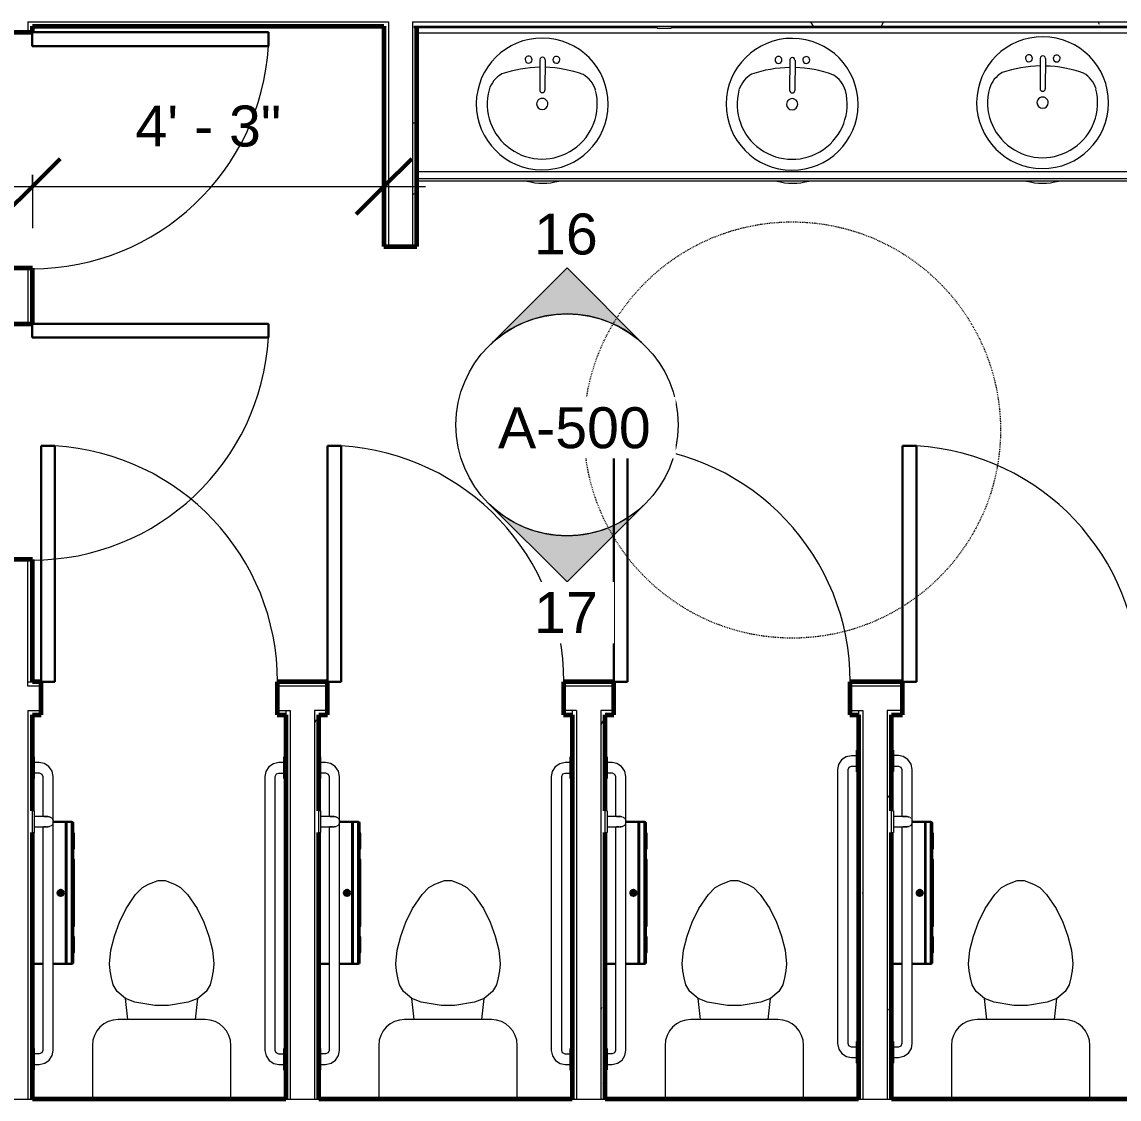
# Model space of a CAD drawing. Header units: inches. Extents: x 30 to 2293, y -1876 to -115.
# Drawn here: x 830.1 to 988.2, y -504.2 to -349 of the extents above; entities that cross this region are included whole.
import ezdxf

# ---------------------------------------------------------------- set-up
doc = ezdxf.new("R2010")
doc.units = ezdxf.units.IN
doc.header["$MEASUREMENT"] = 0
doc.linetypes.add('Dash', pattern=[0.25, 0.125, -0.125])
for name, color, linetype, lineweight in [('A-ANNO-DIMS', 211, 'Continuous', 9), ('A-ANNO-DIMS-64', 211, 'Continuous', 9), ('A-DETL-HDLN', 90, 'Dash', 9), ('A-DETL-THIN', 151, 'Continuous', 9), ('A-DOOR', 31, 'Continuous', 18), ('A-WALL', 113, 'Continuous', 18), ('A-WALL-PATT', 111, 'Continuous', 60), ('G-ANNO-SYMB', 111, 'Continuous', 9), ('I-WALL', 2, 'Continuous', 18), ('P-SANR-FIXT', 6, 'Continuous', 9), ('Q-CASE', 31, 'Continuous', 9), ('Q-SPCQ', 91, 'Continuous', 9)]:
    doc.layers.add(name, color=color, linetype=linetype, lineweight=lineweight)
doc.styles.add('Arial', font='arial.ttf', dxfattribs={"height": 5.901198})
doc.dimstyles.new('Linear_-_3_32__Arial_3', dxfattribs={"dimscale": 12, "dimtxt": 6, "dimasz": 0.666667, "dimexe": 0.5, "dimexo": 0.333333, "dimgap": 0.333333, "dimtad": 1, "dimdec": 0, "dimzin": 1, "dimdsep": 46, "dimlunit": 4, "dimtxsty": 'Arial', "dimblk1": 'OBLIQUE', "dimblk2": 'OBLIQUE', "dimsah": 1, "dimcen": 0.09, "dimdle": 0.5, "dimazin": 0, "dimtfac": 1, "dimtdec": 4, "dimtix": 1, "dimtmove": 0, "dimatfit": 3, "dimfxl": 1, "dimtvp": 1, "dimfrac": 2, "dimtolj": 1, "dimtzin": 0, "dimarcsym": 2})
pattern_1 = [(0, (0, 0), (20.48, 5.12), [0.845, -14.515, 0.845, -14.515, -81.92]), (0, (0, 0), (20.48, 5.12), [-30.72, 0.845, -29.875, 0.845, -14.515, -35.84]), (0, (0, 0), (20.48, 5.12), [-76.8, 0.845, -9.395, 0.845, -24.755]), (120, (7.68, 2.56), (-14.67405, 15.1762), [0.845, -14.515, 0.845, -14.515, -81.92]), (120, (7.68, 2.56), (-14.67405, 15.1762), [-30.72, 0.845, -29.875, 0.845, -14.515, -35.84]), (120, (7.68, 2.56), (-14.67405, 15.1762), [-76.8, 0.845, -9.395, 0.845, -24.755]), (240, (10.24, 12.8), (-5.80595, -20.2962), [0.845, -14.515, 0.845, -14.515, -81.92]), (240, (10.24, 12.8), (-5.80595, -20.2962), [-30.72, 0.845, -29.875, 0.845, -14.515, -35.84]), (240, (10.24, 12.8), (-5.80595, -20.2962), [-76.8, 0.845, -9.395, 0.845, -24.755])]

# ---------------------------------------------------------------- blocks, each defined once
blk = doc.blocks.new('Single-Flush - 34_ x 80_-711713-Floor Plan - Office Annex')
at = {"layer": 'A-DOOR', "lineweight": 30}
for p, q in [((15, -2.37), (15, -36.38)), ((17, -2.37), (15, -2.37)), ((17, -2.37), (17, -36.38)), ((17, -36.38), (15, -36.38))]:
    blk.add_line(p, q, dxfattribs=at)
at = {"layer": 'A-DOOR', "lineweight": 9}
blk.add_arc((17, -2.37), 34.07, 180, 266.6343, dxfattribs=at)
blk = doc.blocks.new('Sink Vanity-Round - 19_ x 19_-598557-Floor Plan - Office Annex')
at = {"layer": 'P-SANR-FIXT'}
for p, q in [((3.43, -9.73), (3.43, -5.36)), ((4.18, -9.73), (4.18, -5.36))]:
    blk.add_line(p, q, dxfattribs=at)
for centre, radius, start, end in [((3.81, -3.35), 9.5, 90, 270), ((3.81, -3.35), 9.5, 270, 90), ((3.81, -3.35), 7.93, 345.3071, 194.6929), ((3.81, -3.35), 0.812, 0, 180), ((3.81, -3.35), 0.812, 180, 0), ((0.05, -4.11), 4.12, 197.8096, 239.2073), ((3.81, -5.36), 0.375, 0, 180), ((7.56, -4.11), 4.12, 300.7927, 342.1904), ((3.81, 9.17), 17.81, 250.7914, 268.7933), ((3.81, 9.17), 17.81, 271.2067, 289.2086), ((1.81, -9.73), 0.5, 0, 180), ((5.81, -9.73), 0.5, 0, 180), ((1.81, -9.73), 0.5, 180, 0), ((3.81, -9.73), 0.375, 180, 0), ((5.81, -9.73), 0.5, 180, 0)]:
    blk.add_arc(centre, radius, start, end, dxfattribs=at)
blk = doc.blocks.new('Toilet-Domestic-3D - Toilet-Domestic-3D-V12-Floor Plan - Office Annex')
at = {"layer": 'P-SANR-FIXT'}
for p, q in [((-2.74, 11), (-1.87, 11.5)), ((-1.87, 11.5), (-0.5, 12)), ((-0.5, 12), (0.5, 12)), ((0.5, 12), (1.87, 11.5)), ((1.87, 11.5), (2.74, 11)), ((-5.13, 8), (-3.74, 10)), ((-3.74, 10), (-2.74, 11)), ((2.74, 11), (3.74, 10)), ((3.74, 10), (5.13, 8)), ((-6.06, 6), (-5.13, 8)), ((5.13, 8), (6.06, 6)), ((-6.79, 4), (-6.06, 6)), ((6.06, 6), (6.79, 4)), ((-7.33, 1.99), (-6.79, 4)), ((6.79, 4), (7.33, 1.99)), ((-7.5, 0), (-7.33, 1.99)), ((7.33, 1.99), (7.5, 0)), ((-7.41, -1), (-7.5, 0)), ((-7.24, -2), (-7.41, -1)), ((7.41, -1), (7.24, -2)), ((7.5, 0), (7.41, -1)), ((-6.97, -3), (-7.24, -2)), ((-6.4, -4), (-6.97, -3)), ((6.97, -3), (6.4, -4)), ((7.24, -2), (6.97, -3)), ((-5.21, -5), (-6.4, -4)), ((6.4, -4), (5.21, -5)), ((-3.84, -5.5), (-5.21, -5)), ((-4.86, -8.02), (-5.21, -5)), ((-1, -6), (-3.84, -5.5)), ((1, -6), (-1, -6)), ((3.84, -5.5), (1, -6)), ((5.21, -5), (3.84, -5.5)), ((4.86, -8.02), (5.21, -5)), ((6.25, -8.02), (-6.25, -8.02)), ((-9.98, -11.75), (-9.98, -19.48)), ((9.98, -19.48), (9.98, -11.75))]:
    blk.add_line(p, q, dxfattribs=at)
for centre, start, end in [((-6.25, -11.75), 90, 180), ((6.25, -11.75), 0, 90)]:
    blk.add_arc(centre, 3.73, start, end, dxfattribs=at)
blk = doc.blocks.new('817_Grab_Bars - 8170-001420-V17-Floor Plan - Office Annex')
at = {"layer": 'Q-SPCQ'}
for p, q in [((831.89, -454.9), (831.61, -454.9)), ((831.89, -454.9), (831.89, -456.46)), ((832.61, -455.71), (831.89, -455.71)), ((831.89, -456.46), (831.89, -458.02)), ((831.61, -458.02), (831.89, -458.02)), ((831.89, -457.21), (832.61, -457.21)), ((833.11, -457.71), (833.11, -463.49)), ((834.61, -497.21), (834.61, -457.71)), ((833.11, -464.98), (833.11, -497.21)), ((831.89, -496.9), (831.61, -496.9)), ((831.89, -496.9), (831.89, -498.46)), ((832.61, -497.71), (831.89, -497.71)), ((831.89, -498.46), (831.89, -500.02)), ((831.89, -499.21), (832.61, -499.21)), ((831.61, -500.02), (831.89, -500.02))]:
    blk.add_line(p, q, dxfattribs=at)
at = {"layer": 'Q-SPCQ', "flags": 128}
for points in [[(834.61, -457.71), (834.45, -456.93), (833.99, -456.27), (833.32, -455.84), (832.61, -455.71)], [(832.61, -457.21), (832.97, -457.36), (833.11, -457.71)], [(832.61, -499.21), (833.39, -499.05), (834.05, -498.59), (834.48, -497.92), (834.61, -497.21)], [(833.11, -497.21), (832.96, -497.57), (832.61, -497.71)]]:
    blk.add_lwpolyline(points, dxfattribs=at)
blk = doc.blocks.new('817_Grab_Bars - 8170-001420-V13-Floor Plan - Office Annex')
at = {"layer": 'Q-SPCQ'}
for p, q in [((812.98, -501.21), (773.48, -501.21)), ((770.67, -503.93), (770.67, -504.21)), ((770.67, -503.93), (772.23, -503.93)), ((771.48, -503.21), (771.48, -503.93)), ((772.23, -503.93), (773.8, -503.93)), ((772.98, -503.93), (772.98, -503.21)), ((773.48, -502.71), (812.98, -502.71)), ((773.8, -504.21), (773.8, -503.93)), ((812.67, -503.93), (812.67, -504.21)), ((812.67, -503.93), (814.23, -503.93)), ((813.48, -503.21), (813.48, -503.93)), ((814.23, -503.93), (815.8, -503.93)), ((814.98, -503.93), (814.98, -503.21)), ((815.8, -504.21), (815.8, -503.93))]:
    blk.add_line(p, q, dxfattribs=at)
at = {"layer": 'Q-SPCQ', "flags": 128}
for points in [[(773.48, -501.21), (772.7, -501.37), (772.04, -501.83), (771.61, -502.51), (771.48, -503.21)], [(814.98, -503.21), (814.82, -502.43), (814.37, -501.77), (813.69, -501.34), (812.98, -501.21)], [(772.98, -503.21), (773.14, -502.85), (773.48, -502.71)], [(812.98, -502.71), (813.35, -502.86), (813.48, -503.21)]]:
    blk.add_lwpolyline(points, dxfattribs=at)
blk = doc.blocks.new('817_Grab_Bars - 8170-001420-654244-Floor Plan - Office Annex')
at = {"layer": 'Q-SPCQ'}
for p, q in [((765.64, -454.9), (765.36, -454.9)), ((765.64, -454.9), (765.64, -456.46)), ((766.36, -455.71), (765.64, -455.71)), ((765.64, -456.46), (765.64, -458.02)), ((765.36, -458.02), (765.64, -458.02)), ((765.64, -457.21), (766.36, -457.21)), ((766.86, -457.71), (766.86, -463.49)), ((768.36, -497.21), (768.36, -457.71)), ((766.86, -464.98), (766.86, -497.21)), ((765.64, -496.9), (765.36, -496.9)), ((765.64, -496.9), (765.64, -498.46)), ((766.36, -497.71), (765.64, -497.71)), ((765.64, -498.46), (765.64, -500.02)), ((765.64, -499.21), (766.36, -499.21)), ((765.36, -500.02), (765.64, -500.02))]:
    blk.add_line(p, q, dxfattribs=at)
at = {"layer": 'Q-SPCQ', "flags": 128}
for points in [[(768.36, -457.71), (768.2, -456.93), (767.74, -456.27), (767.07, -455.84), (766.36, -455.71)], [(766.36, -457.21), (766.72, -457.36), (766.86, -457.71)], [(766.36, -499.21), (767.14, -499.05), (767.8, -498.59), (768.23, -497.92), (768.36, -497.21)], [(766.86, -497.21), (766.71, -497.57), (766.36, -497.71)]]:
    blk.add_lwpolyline(points, dxfattribs=at)
blk = doc.blocks.new('817_Grab_Bars - 8170-001420-V9-Floor Plan - Office Annex')
at = {"layer": 'Q-SPCQ'}
for p, q in [((1749.94, -707.7), (1749.66, -707.7)), ((1749.66, -709.27), (1749.66, -707.7)), ((1749.66, -708.52), (1748.94, -708.52)), ((1749.66, -710.83), (1749.66, -709.27)), ((1746.94, -710.52), (1746.94, -750.02)), ((1748.44, -750.02), (1748.44, -710.52)), ((1748.94, -710.02), (1749.66, -710.02)), ((1749.66, -710.83), (1749.94, -710.83)), ((1749.66, -750.52), (1748.94, -750.52)), ((1749.94, -749.7), (1749.66, -749.7)), ((1749.66, -751.27), (1749.66, -749.7)), ((1748.94, -752.02), (1749.66, -752.02)), ((1749.66, -752.83), (1749.66, -751.27)), ((1749.66, -752.83), (1749.94, -752.83))]:
    blk.add_line(p, q, dxfattribs=at)
at = {"layer": 'Q-SPCQ', "flags": 128}
for points in [[(1748.94, -708.52), (1748.15, -708.68), (1747.49, -709.13), (1747.07, -709.81), (1746.94, -710.52)], [(1748.44, -710.52), (1748.59, -710.15), (1748.94, -710.02)], [(1746.94, -750.02), (1747.1, -750.8), (1747.55, -751.46), (1748.23, -751.89), (1748.94, -752.02)], [(1748.94, -750.52), (1748.58, -750.36), (1748.44, -750.02)]]:
    blk.add_lwpolyline(points, dxfattribs=at)
blk = doc.blocks.new('817_Grab_Bars - 8170-001420-V18-Floor Plan - Office Annex')
at = {"layer": 'Q-SPCQ'}
for p, q in [((997.64, -453.9), (997.36, -453.9)), ((997.64, -453.9), (997.64, -455.46)), ((998.36, -454.71), (997.64, -454.71)), ((997.64, -455.46), (997.64, -457.02)), ((997.64, -456.21), (998.36, -456.21)), ((998.86, -456.71), (998.86, -463.49)), ((1000.36, -496.21), (1000.36, -456.71)), ((997.36, -457.02), (997.64, -457.02)), ((998.86, -464.98), (998.86, -496.21)), ((997.64, -495.9), (997.36, -495.9)), ((997.64, -495.9), (997.64, -497.46)), ((998.36, -496.71), (997.64, -496.71)), ((997.64, -497.46), (997.64, -499.02)), ((997.36, -499.02), (997.64, -499.02)), ((997.64, -498.21), (998.36, -498.21))]:
    blk.add_line(p, q, dxfattribs=at)
at = {"layer": 'Q-SPCQ', "flags": 128}
for points in [[(1000.36, -456.71), (1000.2, -455.93), (999.74, -455.27), (999.07, -454.84), (998.36, -454.71)], [(998.36, -456.21), (998.72, -456.36), (998.86, -456.71)], [(998.36, -498.21), (999.14, -498.05), (999.8, -497.59), (1000.23, -496.92), (1000.36, -496.21)], [(998.86, -496.21), (998.71, -496.57), (998.36, -496.71)]]:
    blk.add_lwpolyline(points, dxfattribs=at)
blk = doc.blocks.new('Dispenser-Toilet_Tissue-Frost_Products_LTD_-Jumbo-169 - Steel-Brushed-Stainless_Steel-V21-Floor Plan - Office Annex')
at = {"layer": 'Q-SPCQ', "lineweight": 30}
for p, q in [((836.45, -464.24), (834.61, -464.24)), ((836.45, -464.24), (836.45, -484.73)), ((836.51, -484.68), (836.51, -464.3)), ((836.54, -464.3), (836.51, -464.3)), ((837.31, -464.24), (836.54, -464.24)), ((836.54, -464.24), (836.54, -464.3)), ((836.54, -464.3), (836.54, -484.68)), ((837.31, -484.73), (837.31, -464.24)), ((837.47, -465.75), (837.47, -464.4)), ((837.47, -483.22), (837.47, -465.75)), ((837.57, -468.08), (837.57, -465.91)), ((837.47, -469.55), (837.47, -468.24)), ((837.57, -479.24), (837.57, -469.73)), ((835.51, -474.44), (835.51, -474.53)), ((835.85, -474.44), (835.51, -474.44)), ((835.51, -474.53), (835.85, -474.53)), ((835.85, -474.53), (835.85, -474.44)), ((837.47, -480.73), (837.47, -479.42)), ((837.57, -483.06), (837.57, -480.89)), ((837.47, -484.58), (837.47, -483.22)), ((831.61, -484.73), (833.11, -484.73)), ((834.61, -484.73), (836.45, -484.73)), ((836.51, -484.68), (836.54, -484.68)), ((836.54, -484.68), (836.54, -484.73)), ((836.54, -484.73), (837.31, -484.73))]:
    blk.add_line(p, q, dxfattribs=at)
for radius in [0.437, 0.357]:
    blk.add_circle((835.69, -474.49), radius, dxfattribs=at)
for centre, radius, start, end in [((836.45, -464.3), 0.06, 0, 90), ((837.31, -464.4), 0.16, 0, 90), ((837.39, -465.91), 0.18, 0, 63.6122), ((837.45, -467.46), 0.118, 10.8116, 82.3569), ((837.42, -467.46), 0.151, 289.6341, 357.321), ((837.42, -467.48), 0.151, 289.6341, 356.8331), ((837.39, -467.49), 0.18, 296.3878, 0), ((837.45, -468.06), 0.119, 10.0401, 81.5195), ((837.42, -468.06), 0.151, 289.6341, 357.321), ((837.42, -468.07), 0.151, 289.6341, 357.321), ((837.39, -468.08), 0.18, 296.3878, 0), ((837.35, -469.73), 0.22, 0, 56.9443), ((837.35, -479.24), 0.22, 303.0557, 0), ((837.39, -480.89), 0.18, 0, 63.6122), ((837.42, -480.9), 0.151, 2.679, 70.3659), ((837.42, -480.91), 0.151, 2.679, 70.3659), ((837.45, -480.91), 0.119, 278.4805, 349.9599), ((837.39, -481.48), 0.18, 0, 63.6084), ((837.42, -481.49), 0.151, 3.1667, 70.3726), ((837.42, -481.51), 0.151, 2.679, 70.3653), ((837.45, -481.51), 0.118, 277.6431, 349.1884), ((837.39, -483.06), 0.18, 296.3878, 0), ((836.45, -484.67), 0.0601, 270, 357.3185), ((837.31, -484.57), 0.16, 270, 359.0019)]:
    blk.add_arc(centre, radius, start, end, dxfattribs=at)
blk = doc.blocks.new('Dispenser-Toilet_Tissue-Frost_Products_LTD_-Jumbo-169 - Steel-Brushed-Stainless_Steel-V14-Floor Plan - Office Annex')
at = {"layer": 'Q-SPCQ', "lineweight": 30}
for p, q in [((770.2, -464.24), (768.36, -464.24)), ((770.2, -464.24), (770.2, -484.73)), ((770.26, -484.68), (770.26, -464.3)), ((770.29, -464.3), (770.26, -464.3)), ((771.06, -464.24), (770.29, -464.24)), ((770.29, -464.24), (770.29, -464.3)), ((770.29, -464.3), (770.29, -484.68)), ((771.06, -484.73), (771.06, -464.24)), ((771.22, -465.75), (771.22, -464.4)), ((771.22, -483.22), (771.22, -465.75)), ((771.32, -468.08), (771.32, -465.91)), ((771.22, -469.55), (771.22, -468.24)), ((771.32, -479.24), (771.32, -469.73)), ((769.26, -474.44), (769.26, -474.53)), ((769.6, -474.44), (769.26, -474.44)), ((769.26, -474.53), (769.6, -474.53)), ((769.6, -474.53), (769.6, -474.44)), ((771.22, -480.73), (771.22, -479.42)), ((771.32, -483.06), (771.32, -480.89)), ((771.22, -484.58), (771.22, -483.22)), ((765.36, -484.73), (766.86, -484.73)), ((768.36, -484.73), (770.2, -484.73)), ((770.26, -484.68), (770.29, -484.68)), ((770.29, -484.68), (770.29, -484.73)), ((770.29, -484.73), (771.06, -484.73))]:
    blk.add_line(p, q, dxfattribs=at)
for radius in [0.437, 0.357]:
    blk.add_circle((769.44, -474.49), radius, dxfattribs=at)
for centre, radius, start, end in [((770.2, -464.3), 0.06, 0, 90), ((771.06, -464.4), 0.16, 0, 90), ((771.14, -465.91), 0.18, 0, 63.6122), ((771.2, -467.46), 0.118, 10.8116, 82.3569), ((771.17, -467.46), 0.151, 289.6341, 357.321), ((771.17, -467.48), 0.151, 289.6341, 356.8331), ((771.14, -467.49), 0.18, 296.3878, 0), ((771.2, -468.06), 0.119, 10.0401, 81.5195), ((771.17, -468.06), 0.151, 289.6341, 357.321), ((771.17, -468.07), 0.151, 289.6341, 357.321), ((771.14, -468.08), 0.18, 296.3878, 0), ((771.1, -469.73), 0.22, 0, 56.9443), ((771.1, -479.24), 0.22, 303.0557, 0), ((771.14, -480.89), 0.18, 0, 63.6122), ((771.17, -480.9), 0.151, 2.679, 70.3659), ((771.17, -480.91), 0.151, 2.679, 70.3659), ((771.2, -480.91), 0.119, 278.4805, 349.9599), ((771.14, -481.48), 0.18, 0, 63.6084), ((771.17, -481.49), 0.151, 3.1667, 70.3726), ((771.17, -481.51), 0.151, 2.679, 70.3653), ((771.2, -481.51), 0.118, 277.6431, 349.1884), ((771.14, -483.06), 0.18, 296.3878, 0), ((770.2, -484.67), 0.0601, 270, 357.3185), ((771.06, -484.57), 0.16, 270, 359.0019)]:
    blk.add_arc(centre, radius, start, end, dxfattribs=at)
blk = doc.blocks.new('817_Grab_Bars - 8170-001180-V24-Floor Plan - Office Annex')
at = {"layer": 'Q-SPCQ'}
for p, q in [((831.89, -462.67), (831.61, -462.67)), ((831.61, -465.8), (831.61, -462.67)), ((831.89, -462.67), (831.89, -465.8)), ((832.61, -463.48), (831.89, -463.48)), ((831.61, -465.8), (831.89, -465.8)), ((831.89, -464.98), (832.61, -464.98))]:
    blk.add_line(p, q, dxfattribs=at)
at = {"layer": 'Q-SPCQ', "flags": 128}
for points in [[(833.86, -463.48), (833.86, -463.48), (833.86, -463.48), (833.85, -463.48), (833.84, -463.48), (833.83, -463.48), (833.82, -463.48), (833.81, -463.48), (833.8, -463.48), (833.78, -463.48), (833.76, -463.48), (833.74, -463.48), (833.72, -463.48), (833.69, -463.48), (833.67, -463.48), (833.64, -463.48), (833.61, -463.48), (833.58, -463.48), (833.55, -463.48), (833.52, -463.48), (833.48, -463.48), (833.44, -463.48), (833.41, -463.48), (833.37, -463.48), (833.33, -463.48), (833.28, -463.48), (833.24, -463.48), (833.2, -463.48), (833.15, -463.48), (833.11, -463.48), (833.06, -463.48), (833.02, -463.48), (832.97, -463.48), (832.92, -463.48), (832.87, -463.48), (832.82, -463.48), (832.77, -463.48), (832.72, -463.48), (832.67, -463.48), (832.62, -463.48), (832.61, -463.48)], [(833.24, -463.48), (833.27, -463.48), (833.32, -463.48), (833.36, -463.48), (833.4, -463.48), (833.43, -463.48), (833.47, -463.48), (833.51, -463.48), (833.54, -463.48), (833.57, -463.48), (833.6, -463.48), (833.63, -463.48), (833.66, -463.48), (833.69, -463.48), (833.71, -463.48), (833.73, -463.48), (833.76, -463.48), (833.77, -463.48)], [(833.82, -463.48), (833.83, -463.48), (833.84, -463.48), (833.85, -463.48), (833.85, -463.48), (833.86, -463.48), (833.86, -463.48), (833.86, -463.48)], [(833.86, -463.48), (833.89, -463.49), (833.92, -463.49), (833.95, -463.49), (833.98, -463.49), (834.01, -463.5)], [(834.1, -463.52), (834.12, -463.53), (834.15, -463.54), (834.18, -463.56), (834.21, -463.57)], [(834.26, -463.6), (834.28, -463.62), (834.31, -463.63), (834.33, -463.65), (834.35, -463.67)], [(834.42, -463.73), (834.44, -463.76), (834.46, -463.78), (834.47, -463.8), (834.49, -463.83)], [(834.52, -463.88), (834.53, -463.91), (834.55, -463.94), (834.56, -463.96), (834.57, -463.99), (834.58, -464.02)], [(834.57, -464.47), (834.56, -464.5), (834.55, -464.53), (834.54, -464.55), (834.52, -464.58)], [(834.59, -464.08), (834.6, -464.11), (834.6, -464.14), (834.61, -464.17), (834.61, -464.2), (834.61, -464.23)], [(834.61, -464.23), (834.61, -464.26), (834.61, -464.29), (834.6, -464.32), (834.6, -464.35), (834.59, -464.38)], [(832.61, -464.98), (832.66, -464.98), (832.71, -464.98), (832.76, -464.98), (832.81, -464.98), (832.86, -464.98), (832.91, -464.98), (832.95, -464.98), (833, -464.98), (833.05, -464.98), (833.1, -464.98), (833.14, -464.98), (833.19, -464.98), (833.23, -464.98), (833.27, -464.98), (833.32, -464.98), (833.36, -464.98), (833.4, -464.98), (833.43, -464.98), (833.47, -464.98), (833.51, -464.98), (833.54, -464.98), (833.57, -464.98), (833.6, -464.98), (833.63, -464.98), (833.66, -464.98), (833.69, -464.98), (833.71, -464.98), (833.73, -464.98), (833.76, -464.98), (833.77, -464.98), (833.79, -464.98), (833.81, -464.98), (833.82, -464.98), (833.83, -464.98), (833.84, -464.98), (833.85, -464.98), (833.85, -464.98), (833.86, -464.98), (833.86, -464.98), (833.86, -464.98)], [(833.59, -464.98), (833.58, -464.98), (833.55, -464.98), (833.52, -464.98), (833.48, -464.98), (833.44, -464.98), (833.41, -464.98), (833.37, -464.98), (833.33, -464.98), (833.28, -464.98), (833.24, -464.98), (833.2, -464.98)], [(833.86, -464.98), (833.86, -464.98), (833.86, -464.98), (833.85, -464.98), (833.84, -464.98), (833.83, -464.98), (833.82, -464.98), (833.81, -464.98), (833.8, -464.98), (833.78, -464.98)], [(834.16, -464.92), (834.13, -464.93), (834.1, -464.94), (834.07, -464.95), (834.05, -464.96), (834.02, -464.97), (833.99, -464.97), (833.96, -464.98), (833.93, -464.98), (833.9, -464.98), (833.87, -464.98), (833.86, -464.98)], [(834.36, -464.79), (834.34, -464.81), (834.31, -464.83), (834.29, -464.85), (834.26, -464.87)], [(834.48, -464.66), (834.46, -464.68), (834.44, -464.71), (834.42, -464.73)]]:
    blk.add_lwpolyline(points, dxfattribs=at)
blk = doc.blocks.new('817_Grab_Bars - 8170-001180-V23-Floor Plan - Office Annex')
at = {"layer": 'Q-SPCQ'}
for p, q in [((873.14, -554.62), (872.86, -554.62)), ((872.86, -557.75), (872.86, -554.62)), ((873.14, -554.62), (873.14, -557.75)), ((873.86, -555.44), (873.14, -555.44)), ((872.86, -557.75), (873.14, -557.75)), ((873.14, -556.94), (873.86, -556.94))]:
    blk.add_line(p, q, dxfattribs=at)
at = {"layer": 'Q-SPCQ', "flags": 128}
for points in [[(875.11, -555.44), (875.11, -555.44), (875.11, -555.44), (875.1, -555.44), (875.09, -555.44), (875.08, -555.44), (875.07, -555.44), (875.06, -555.44), (875.05, -555.44), (875.03, -555.44), (875.01, -555.44), (874.99, -555.44), (874.97, -555.44), (874.94, -555.44), (874.92, -555.44), (874.89, -555.44), (874.86, -555.44), (874.83, -555.44), (874.8, -555.44), (874.77, -555.44), (874.73, -555.44), (874.69, -555.44), (874.66, -555.44), (874.62, -555.44), (874.58, -555.44), (874.53, -555.44), (874.49, -555.44), (874.45, -555.44), (874.4, -555.44), (874.36, -555.44), (874.31, -555.44), (874.27, -555.44), (874.22, -555.44), (874.17, -555.44), (874.12, -555.44), (874.07, -555.44), (874.02, -555.44), (873.97, -555.44), (873.92, -555.44), (873.87, -555.44), (873.86, -555.44)], [(874.49, -555.44), (874.52, -555.44), (874.57, -555.44), (874.61, -555.44), (874.65, -555.44), (874.68, -555.44), (874.72, -555.44), (874.76, -555.44), (874.79, -555.44), (874.82, -555.44), (874.85, -555.44), (874.88, -555.44), (874.91, -555.44), (874.94, -555.44), (874.96, -555.44), (874.98, -555.44), (875.01, -555.44), (875.02, -555.44)], [(875.07, -555.44), (875.08, -555.44), (875.09, -555.44), (875.1, -555.44), (875.1, -555.44), (875.11, -555.44), (875.11, -555.44), (875.11, -555.44)], [(875.11, -555.44), (875.14, -555.44), (875.17, -555.44), (875.2, -555.44), (875.23, -555.45), (875.26, -555.45)], [(875.35, -555.48), (875.37, -555.49), (875.4, -555.5), (875.43, -555.51), (875.46, -555.52)], [(875.51, -555.55), (875.53, -555.57), (875.56, -555.59), (875.58, -555.6), (875.6, -555.62)], [(875.67, -555.69), (875.69, -555.71), (875.71, -555.73), (875.72, -555.76), (875.74, -555.78)], [(875.77, -555.83), (875.78, -555.86), (875.8, -555.89), (875.81, -555.92), (875.82, -555.94), (875.83, -555.97)], [(875.84, -556.03), (875.85, -556.06), (875.85, -556.09), (875.86, -556.12), (875.86, -556.15), (875.86, -556.18)], [(875.86, -556.19), (875.86, -556.22), (875.86, -556.25), (875.85, -556.28), (875.85, -556.31), (875.84, -556.34)], [(873.86, -556.94), (873.91, -556.94), (873.96, -556.94), (874.01, -556.94), (874.06, -556.94), (874.11, -556.94), (874.16, -556.94), (874.2, -556.94), (874.25, -556.94), (874.3, -556.94), (874.35, -556.94), (874.39, -556.94), (874.44, -556.94), (874.48, -556.94), (874.52, -556.94), (874.57, -556.94), (874.61, -556.94), (874.65, -556.94), (874.68, -556.94), (874.72, -556.94), (874.76, -556.94), (874.79, -556.94), (874.82, -556.94), (874.85, -556.94), (874.88, -556.94), (874.91, -556.94), (874.94, -556.94), (874.96, -556.94), (874.98, -556.94), (875.01, -556.94), (875.02, -556.94), (875.04, -556.94), (875.06, -556.94), (875.07, -556.94), (875.08, -556.94), (875.09, -556.94), (875.1, -556.94), (875.1, -556.94), (875.11, -556.94), (875.11, -556.94), (875.11, -556.94)], [(874.86, -556.94), (874.83, -556.94), (874.8, -556.94), (874.77, -556.94), (874.73, -556.94), (874.69, -556.94), (874.66, -556.94), (874.62, -556.94), (874.58, -556.94), (874.53, -556.94), (874.49, -556.94), (874.45, -556.94)], [(875.11, -556.94), (875.11, -556.94), (875.11, -556.94), (875.1, -556.94), (875.09, -556.94), (875.08, -556.94), (875.07, -556.94), (875.06, -556.94), (875.05, -556.94), (875.03, -556.94)], [(875.41, -556.87), (875.38, -556.89), (875.35, -556.9), (875.32, -556.91), (875.3, -556.91), (875.27, -556.92), (875.24, -556.93), (875.21, -556.93), (875.18, -556.93), (875.15, -556.94), (875.12, -556.94), (875.11, -556.94)], [(875.61, -556.75), (875.59, -556.77), (875.56, -556.78), (875.54, -556.8), (875.51, -556.82)], [(875.73, -556.61), (875.71, -556.64), (875.69, -556.66), (875.67, -556.68)], [(875.82, -556.42), (875.81, -556.45), (875.8, -556.48), (875.79, -556.51), (875.77, -556.53)]]:
    blk.add_lwpolyline(points, dxfattribs=at)
blk = doc.blocks.new('817_Grab_Bars - 8170-001180-V22-Floor Plan - Office Annex')
at = {"layer": 'Q-SPCQ'}
for p, q in [((831.89, -554.62), (831.61, -554.62)), ((831.61, -557.75), (831.61, -554.62)), ((831.89, -554.62), (831.89, -557.75)), ((832.61, -555.44), (831.89, -555.44)), ((831.61, -557.75), (831.89, -557.75)), ((831.89, -556.94), (832.61, -556.94))]:
    blk.add_line(p, q, dxfattribs=at)
at = {"layer": 'Q-SPCQ', "flags": 128}
for points in [[(833.86, -555.44), (833.86, -555.44), (833.86, -555.44), (833.85, -555.44), (833.84, -555.44), (833.83, -555.44), (833.82, -555.44), (833.81, -555.44), (833.8, -555.44), (833.78, -555.44), (833.76, -555.44), (833.74, -555.44), (833.72, -555.44), (833.69, -555.44), (833.67, -555.44), (833.64, -555.44), (833.61, -555.44), (833.58, -555.44), (833.55, -555.44), (833.52, -555.44), (833.48, -555.44), (833.44, -555.44), (833.41, -555.44), (833.37, -555.44), (833.33, -555.44), (833.28, -555.44), (833.24, -555.44), (833.2, -555.44), (833.15, -555.44), (833.11, -555.44), (833.06, -555.44), (833.02, -555.44), (832.97, -555.44), (832.92, -555.44), (832.87, -555.44), (832.82, -555.44), (832.77, -555.44), (832.72, -555.44), (832.67, -555.44), (832.62, -555.44), (832.61, -555.44)], [(833.19, -555.44), (833.23, -555.44), (833.27, -555.44), (833.32, -555.44), (833.36, -555.44), (833.4, -555.44), (833.43, -555.44), (833.47, -555.44), (833.51, -555.44), (833.54, -555.44), (833.57, -555.44), (833.6, -555.44), (833.63, -555.44), (833.66, -555.44), (833.69, -555.44), (833.71, -555.44)], [(833.77, -555.44), (833.79, -555.44), (833.81, -555.44), (833.82, -555.44), (833.83, -555.44), (833.84, -555.44), (833.85, -555.44), (833.85, -555.44), (833.86, -555.44), (833.86, -555.44), (833.86, -555.44)], [(833.86, -555.44), (833.89, -555.44), (833.92, -555.44), (833.95, -555.44), (833.98, -555.45), (834.01, -555.45), (834.04, -555.46), (834.07, -555.47), (834.1, -555.48), (834.12, -555.49), (834.15, -555.5), (834.18, -555.51)], [(834.28, -555.57), (834.31, -555.59), (834.33, -555.6), (834.35, -555.62)], [(834.44, -555.71), (834.46, -555.73), (834.47, -555.76)], [(834.53, -555.86), (834.55, -555.89), (834.56, -555.92), (834.57, -555.94)], [(834.59, -556.03), (834.6, -556.06), (834.6, -556.09), (834.61, -556.12), (834.61, -556.15), (834.61, -556.18)], [(834.61, -556.19), (834.61, -556.22), (834.61, -556.25), (834.6, -556.28), (834.6, -556.31), (834.59, -556.34)], [(832.61, -556.94), (832.66, -556.94), (832.71, -556.94), (832.76, -556.94), (832.81, -556.94), (832.86, -556.94), (832.91, -556.94), (832.95, -556.94), (833, -556.94), (833.05, -556.94), (833.1, -556.94), (833.14, -556.94), (833.19, -556.94), (833.23, -556.94), (833.27, -556.94), (833.32, -556.94), (833.36, -556.94), (833.4, -556.94), (833.43, -556.94), (833.47, -556.94), (833.51, -556.94), (833.54, -556.94), (833.57, -556.94), (833.6, -556.94), (833.63, -556.94), (833.66, -556.94), (833.69, -556.94), (833.71, -556.94), (833.73, -556.94), (833.76, -556.94), (833.77, -556.94), (833.79, -556.94), (833.81, -556.94), (833.82, -556.94), (833.83, -556.94), (833.84, -556.94), (833.85, -556.94), (833.85, -556.94), (833.86, -556.94), (833.86, -556.94), (833.86, -556.94)], [(833.86, -556.94), (833.86, -556.94), (833.86, -556.94), (833.85, -556.94), (833.84, -556.94), (833.83, -556.94), (833.82, -556.94), (833.81, -556.94), (833.8, -556.94), (833.78, -556.94), (833.76, -556.94), (833.74, -556.94), (833.72, -556.94), (833.69, -556.94), (833.67, -556.94), (833.64, -556.94), (833.61, -556.94), (833.58, -556.94), (833.55, -556.94), (833.52, -556.94), (833.48, -556.94), (833.44, -556.94), (833.41, -556.94), (833.37, -556.94), (833.33, -556.94), (833.28, -556.94), (833.24, -556.94)], [(834.19, -556.86), (834.16, -556.87), (834.13, -556.89), (834.1, -556.9), (834.07, -556.91), (834.05, -556.91), (834.02, -556.92), (833.99, -556.93), (833.96, -556.93), (833.93, -556.93), (833.9, -556.94), (833.87, -556.94), (833.86, -556.94)], [(834.36, -556.75), (834.34, -556.77), (834.31, -556.78), (834.29, -556.8), (834.26, -556.82)], [(834.48, -556.61), (834.46, -556.64), (834.44, -556.66), (834.42, -556.68)], [(834.57, -556.42), (834.56, -556.45), (834.55, -556.48), (834.54, -556.51), (834.52, -556.53)]]:
    blk.add_lwpolyline(points, dxfattribs=at)
blk = doc.blocks.new('Bradley-Washroom_Accessories-Mirrors-747_Standard - 60_ x 36_ _ BradEX 2-663032-Floor Plan - Office Annex')
at = {"layer": 'Q-SPCQ'}
for p, q in [((887.01, -670.59), (922.01, -670.59)), ((887.01, -670.59), (887.01, -670.84)), ((922.01, -670.84), (887.01, -670.84)), ((922.01, -670.84), (922.01, -670.55)), ((924.01, -670.55), (922.01, -670.55)), ((924.01, -670.84), (922.01, -670.84)), ((924.01, -670.55), (924.01, -670.84)), ((924.01, -670.59), (994.01, -670.59)), ((994.01, -670.84), (924.01, -670.84)), ((994.01, -670.84), (994.01, -670.55)), ((996.01, -670.55), (994.01, -670.55)), ((996.01, -670.84), (994.01, -670.84)), ((996.01, -670.55), (996.01, -670.84)), ((996.01, -670.59), (1031.01, -670.59)), ((1031.01, -670.84), (996.01, -670.84)), ((1031.01, -670.84), (1031.01, -670.59))]:
    blk.add_line(p, q, dxfattribs=at)
blk = doc.blocks.new('Counter Top1 - 24_ Depth-699709-Floor Plan - Office Annex')
at = {"layer": 'Q-CASE'}
for p, q in [((96.33, -0.75), (-47.26, -0.75)), ((-47.26, -22), (96.33, -22))]:
    blk.add_line(p, q, dxfattribs=at)
blk = doc.blocks.new('KNEE PROTECTOR2 - KNEE PROTECTOR-701193-Floor Plan - Office Annex')
at = {"layer": 'Q-CASE'}
for p, q in [((79100.33, 8059.55), (79243.92, 8059.55)), ((79100.33, 8058.55), (79243.92, 8058.55))]:
    blk.add_line(p, q, dxfattribs=at)
blk = doc.blocks.new('Elevation - Filled Arrow-152140-Floor Plan - Office Annex')
at = {"layer": 'G-ANNO-SYMB'}
blk.add_circle((0, 0), 0.25, dxfattribs=at)
blk = doc.blocks.new('Elevation - Filled Arrow-151867-Floor Plan - Office Annex')
at = {"layer": 'G-ANNO-SYMB'}
h = blk.add_hatch(color=256, dxfattribs=at)
edge = h.paths.add_edge_path(flags=0)
edge.add_line((0, 0.3536), (0.1768, 0.1768))
edge.add_arc((0, 0), 0.25, 45, 135)
edge.add_line((-0.1768, 0.1768), (0, 0.3536))
for p, q in [((0, 0.3536), (-0.1768, 0.1768)), ((0, 0.3536), (-0.1768, 0.1768)), ((0.1768, 0.1768), (0, 0.3536)), ((0.1768, 0.1768), (0, 0.3536))]:
    blk.add_line(p, q, dxfattribs=at)
blk.add_arc((0, 0), 0.25, 45, 135, dxfattribs=at)
blk = doc.blocks.new('DIMBLOCK58-Floor Plan - Office Annex')
at = {"layer": 'A-ANNO-DIMS-64', "lineweight": 50}
for p, q in [((831.61, -372.67), (835.61, -368.67)), ((882.26, -372.67), (886.26, -368.67)), ((831.61, -372.67), (827.61, -376.67)), ((882.26, -372.67), (878.26, -376.67))]:
    blk.add_line(p, q, dxfattribs=at)
at = {"layer": 'A-ANNO-DIMS-64'}
for p, q in [((831.61, -371.01), (831.61, -378.67)), ((831.61, -372.67), (831.61, -371.01)), ((882.26, -371.01), (882.26, -378.67)), ((882.26, -372.67), (882.26, -371.01)), ((825.61, -372.67), (888.26, -372.67))]:
    blk.add_line(p, q, dxfattribs=at)
at = {"layer": 'A-ANNO-DIMS-64', "color": 0, "insert": (846.46, -361.01), "char_height": 5.901, "width": 25.1446, "attachment_point": 1, "line_spacing_factor": 0.938532, "style": 'Arial'}
blk.add_mtext('4\' - 3"', dxfattribs=at)
blk = doc.blocks.new('_Oblique')
at = {"color": 0, "linetype": 'ByBlock', "lineweight": -2}
blk.add_line((-0.5, -0.5), (0.5, 0.5), dxfattribs=at)

msp = doc.modelspace()

# ---------------------------------------------------------------- hatches: boundary and pattern name
at = {"layer": 'A-WALL-PATT', "lineweight": 9}
h = msp.add_hatch(dxfattribs=at)
h.set_pattern_fill('FP_1', color=256, style=0, pattern_type=2)
h.set_pattern_definition(pattern_1)
h.paths.add_polyline_path([(773.57, -349.59), (827.48, -349.59), (827.48, -348.96), (764.73, -348.96), (764.73, -349.59), (769.5, -349.59)], flags=0)
h.paths.add_polyline_path([(830.98, -349.59), (882.89, -349.59), (882.89, -348.96), (830.98, -348.96)], flags=0)
h.paths.add_polyline_path([(907.86, -349.59), (1031.23, -349.59), (1031.23, -348.96), (886.39, -348.96), (886.39, -349.59), (887.01, -349.59)], flags=0)
h.paths.add_polyline_path([(1044.04, -349.59), (1044.04, -348.96), (1034.73, -348.96), (1034.73, -349.59), (1038.09, -349.59)], flags=0)
h.paths.add_polyline_path([(1070.65, -349.59), (1114.23, -349.59), (1114.23, -348.96), (1056.21, -348.96), (1056.21, -349.59)], flags=0)
h = msp.add_hatch(dxfattribs=at)
h.set_pattern_fill('FP_1', color=256, style=0, pattern_type=2)
h.set_pattern_definition(pattern_1)
h.paths.add_polyline_path([(831.61, -504.21), (831.61, -448.21), (830.98, -448.21), (830.98, -504.21)], flags=0)
h.paths.add_polyline_path([(830.98, -444.09), (831.61, -444.09), (831.61, -426.46), (830.98, -426.46), (830.98, -429.31)], flags=0)
h.paths.add_polyline_path([(831.61, -392.46), (831.61, -384.46), (830.98, -384.46), (830.98, -392.46)], flags=0)
h.paths.add_polyline_path([(831.61, -350.46), (831.61, -349.59), (830.98, -349.59), (830.98, -350.46)], flags=0)
h = msp.add_hatch(dxfattribs=at)
h.set_pattern_fill('FP_1', color=256, style=0, pattern_type=2)
h.set_pattern_definition(pattern_1)
h.paths.add_polyline_path([(882.89, -381.34), (882.89, -349.59), (882.26, -349.59), (882.26, -381.34)], flags=0)
h = msp.add_hatch(dxfattribs=at)
h.set_pattern_fill('FP_1', color=256, style=0, pattern_type=2)
h.set_pattern_definition(pattern_1)
h.paths.add_polyline_path([(886.39, -381.34), (887.01, -381.34), (887.01, -349.84), (886.61, -349.84), (886.61, -349.59), (886.39, -349.59), (886.39, -379.31)], flags=0)
h = msp.add_hatch(dxfattribs=at)
h.set_pattern_fill('FP_1', color=256, style=0, pattern_type=2)
h.set_pattern_definition(pattern_1)
h.paths.add_polyline_path([(830.98, -444.71), (832.86, -444.71), (832.86, -444.09), (830.98, -444.09)], flags=0)
h.paths.add_polyline_path([(866.86, -444.71), (874.11, -444.71), (874.11, -444.09), (866.86, -444.09)], flags=0)
h.paths.add_polyline_path([(915.36, -444.71), (915.36, -444.09), (908.11, -444.09), (908.11, -444.71)], flags=0)
h.paths.add_polyline_path([(990.98, -444.71), (998.98, -444.71), (998.98, -444.09), (990.98, -444.09)], flags=0)
h.paths.add_polyline_path([(956.98, -444.71), (956.98, -444.09), (949.36, -444.09), (949.36, -444.71)], flags=0)
h.paths.add_polyline_path([(1032.98, -444.71), (1036.98, -444.71), (1036.98, -444.09), (1032.98, -444.09)], flags=0)
h = msp.add_hatch(dxfattribs=at)
h.set_pattern_fill('FP_1', color=256, style=0, pattern_type=2)
h.set_pattern_definition(pattern_1)
h.paths.add_polyline_path([(868.73, -504.21), (868.73, -448.21), (868.11, -448.21), (868.11, -504.21)], flags=0)
h = msp.add_hatch(dxfattribs=at)
h.set_pattern_fill('FP_1', color=256, style=0, pattern_type=2)
h.set_pattern_definition(pattern_1)
h.paths.add_polyline_path([(872.23, -504.21), (872.86, -504.21), (872.86, -448.84), (872.23, -448.84), (872.23, -498.07)], flags=0)
h = msp.add_hatch(dxfattribs=at)
h.set_pattern_fill('FP_1', color=256, style=0, pattern_type=2)
h.set_pattern_definition(pattern_1)
h.paths.add_polyline_path([(913.48, -504.21), (914.11, -504.21), (914.11, -448.84), (913.48, -448.84), (913.48, -498.07)], flags=0)
h = msp.add_hatch(dxfattribs=at)
h.set_pattern_fill('FP_1', color=256, style=0, pattern_type=2)
h.set_pattern_definition(pattern_1)
h.paths.add_polyline_path([(951.23, -504.21), (951.23, -448.21), (950.61, -448.21), (950.61, -504.21)], flags=0)
h = msp.add_hatch(dxfattribs=at)
h.set_pattern_fill('FP_1', color=256, style=0, pattern_type=2)
h.set_pattern_definition(pattern_1)
h.paths.add_polyline_path([(954.73, -504.21), (955.36, -504.21), (955.36, -448.84), (954.73, -448.84), (954.73, -498.07)], flags=0)

# ---------------------------------------------------------------- linework, layer by layer
at = {"layer": 'A-DETL-HDLN'}
msp.add_circle((941.08, -407.78), 30, dxfattribs=at)
at = {"layer": 'A-DETL-THIN'}
for centre in [(905.14, -363.71), (941.14, -363.71), (977.14, -363.71)]:
    msp.add_arc(centre, 8.5, 254.2788, 285.7173, dxfattribs=at)
at = {"layer": 'A-WALL'}
for p, q in [((830.98, -348.96), (882.89, -348.96)), ((830.98, -348.96), (830.98, -350.46)), ((882.89, -348.96), (882.89, -381.34)), ((886.39, -348.96), (1031.23, -348.96)), ((886.39, -348.96), (886.39, -381.34)), ((830.98, -384.46), (830.98, -392.46)), ((830.98, -444.71), (830.98, -426.46)), ((830.98, -444.09), (831.61, -444.09)), ((832.86, -444.71), (830.98, -444.71)), ((874.11, -444.71), (866.86, -444.71)), ((915.36, -444.71), (908.11, -444.71)), ((956.98, -444.71), (949.36, -444.71)), ((830.98, -448.21), (832.86, -448.21)), ((830.98, -448.21), (830.98, -504.21)), ((866.86, -448.21), (868.73, -448.21)), ((868.11, -448.21), (868.11, -448.84)), ((868.73, -448.21), (868.73, -504.21)), ((874.11, -448.21), (872.23, -448.21)), ((872.23, -448.21), (872.23, -504.21)), ((909.98, -448.21), (908.11, -448.21)), ((909.36, -448.21), (909.36, -448.84)), ((909.98, -448.21), (909.98, -504.21)), ((915.36, -448.21), (913.48, -448.21)), ((913.48, -448.21), (913.48, -504.21)), ((949.36, -448.21), (951.23, -448.21)), ((950.61, -448.21), (950.61, -448.84)), ((951.23, -448.21), (951.23, -504.21)), ((956.98, -448.21), (954.73, -448.21)), ((954.73, -448.21), (954.73, -504.21)), ((826.86, -504.21), (831.61, -504.21)), ((868.11, -504.21), (872.86, -504.21)), ((909.36, -504.21), (914.11, -504.21)), ((950.61, -504.21), (955.36, -504.21))]:
    msp.add_line(p, q, dxfattribs=at)
at = {"layer": 'A-WALL', "lineweight": 60}
for p, q in [((868.11, -504.21), (831.61, -504.21)), ((909.36, -504.21), (872.86, -504.21)), ((950.61, -504.21), (914.11, -504.21)), ((992.61, -504.21), (955.36, -504.21))]:
    msp.add_line(p, q, dxfattribs=at)
at = {"layer": 'I-WALL', "lineweight": 60}
for p, q in [((826.86, -350.46), (831.61, -350.46)), ((831.61, -349.59), (882.26, -349.59)), ((831.61, -350.46), (831.61, -349.59)), ((882.26, -349.59), (882.26, -381.34)), ((887.01, -381.34), (887.01, -349.84)), ((882.26, -381.34), (887.01, -381.34)), ((831.61, -384.46), (826.86, -384.46)), ((831.61, -392.46), (831.61, -384.46)), ((826.86, -392.46), (831.61, -392.46)), ((831.61, -426.46), (826.86, -426.46)), ((831.61, -444.09), (831.61, -426.46)), ((832.86, -444.09), (831.61, -444.09)), ((832.86, -448.84), (832.86, -444.09)), ((874.11, -444.09), (866.86, -444.09)), ((866.86, -444.09), (866.86, -448.84)), ((874.11, -448.84), (874.11, -444.09)), ((915.36, -444.09), (908.11, -444.09)), ((908.11, -444.09), (908.11, -448.84)), ((915.36, -448.84), (915.36, -444.09)), ((956.98, -444.09), (949.36, -444.09)), ((949.36, -444.09), (949.36, -448.84)), ((956.98, -448.84), (956.98, -444.09)), ((831.61, -448.84), (832.86, -448.84)), ((831.61, -462.67), (831.61, -448.84)), ((866.86, -448.84), (868.11, -448.84)), ((868.11, -448.84), (868.11, -504.21)), ((872.86, -448.84), (874.11, -448.84)), ((872.86, -462.67), (872.86, -448.84)), ((908.11, -448.84), (909.36, -448.84)), ((909.36, -448.84), (909.36, -504.21)), ((914.11, -448.84), (915.36, -448.84)), ((914.11, -462.67), (914.11, -448.84)), ((949.36, -448.84), (950.61, -448.84)), ((950.61, -448.84), (950.61, -504.21)), ((955.36, -448.84), (956.98, -448.84)), ((955.36, -462.67), (955.36, -448.84)), ((831.61, -504.21), (831.61, -465.8)), ((872.86, -504.21), (872.86, -465.8)), ((914.11, -504.21), (914.11, -465.8)), ((955.36, -504.21), (955.36, -465.8))]:
    msp.add_line(p, q, dxfattribs=at)

# ---------------------------------------------------------------- block references
at = {"layer": 'A-DOOR'}
for p, rotation in [((829.23, -367.46), 90.00000000000014), ((829.23, -409.46), 90.00000000000014), ((849.86, -446.46), 180), ((891.11, -446.46), 180), ((932.36, -446.46), 180), ((973.98, -446.46), 180)]:
    msp.add_blockref('Single-Flush - 34_ x 80_-711713-Floor Plan - Office Annex', p, dxfattribs=dict(at, rotation=rotation))
at = {"layer": 'G-ANNO-SYMB', "xscale": 63.99999999999997, "yscale": 63.99999999999997, "zscale": 63.99999999999997}
for name in ['Elevation - Filled Arrow-151867-Floor Plan - Office Annex', 'Elevation - Filled Arrow-152140-Floor Plan - Office Annex']:
    msp.add_blockref(name, (908.63, -407.04), dxfattribs=at)
at = {"layer": 'G-ANNO-SYMB', "extrusion": (0, 0, -1), "xscale": 63.99999999999997, "yscale": 63.99999999999997, "zscale": 63.99999999999997, "rotation": 180}
msp.add_blockref('Elevation - Filled Arrow-151867-Floor Plan - Office Annex', (-908.63, -407.04), dxfattribs=at)
at = {"layer": 'P-SANR-FIXT', "rotation": 179.6742188943972}
for p in [(908.85, -364.16), (944.85, -364.2), (980.93, -363.97)]:
    msp.add_blockref('Sink Vanity-Round - 19_ x 19_-598557-Floor Plan - Office Annex', p, dxfattribs=at)
at = {"layer": 'P-SANR-FIXT'}
for p in [(850.23, -484.73), (891.48, -484.73), (932.73, -484.73), (973.98, -484.73)]:
    msp.add_blockref('Toilet-Domestic-3D - Toilet-Domestic-3D-V12-Floor Plan - Office Annex', p, dxfattribs=at)
at = {"layer": 'Q-CASE'}
msp.add_blockref('Counter Top1 - 24_ Depth-699709-Floor Plan - Office Annex', (934.28, -349.84), dxfattribs=at)
at = {"layer": 'Q-CASE', "rotation": 180}
msp.add_blockref('KNEE PROTECTOR2 - KNEE PROTECTOR-701193-Floor Plan - Office Annex', (80130.94, 7687.96), dxfattribs=at)
at = {"layer": 'Q-SPCQ'}
for name, p, rotation in [('Bradley-Washroom_Accessories-Mirrors-747_Standard - 60_ x 36_ _ BradEX 2-663032-Floor Plan - Office Annex', (1917.62, -1020.42), 180), ('817_Grab_Bars - 8170-001420-V13-Floor Plan - Office Annex', (363.9, -1270.7), 89.99999999999974), ('817_Grab_Bars - 8170-001420-V13-Floor Plan - Office Annex', (405.15, -1270.7), 89.99999999999974)]:
    msp.add_blockref(name, p, dxfattribs=dict(at, rotation=rotation))
for name, p in [('817_Grab_Bars - 8170-001420-V17-Floor Plan - Office Annex', (0, 0)), ('817_Grab_Bars - 8170-001420-654244-Floor Plan - Office Annex', (107.5, 0)), ('817_Grab_Bars - 8170-001420-V17-Floor Plan - Office Annex', (82.5, 0)), ('817_Grab_Bars - 8170-001420-V9-Floor Plan - Office Annex', (-799.33, 253.8)), ('817_Grab_Bars - 8170-001420-V18-Floor Plan - Office Annex', (-42, 0)), ('817_Grab_Bars - 8170-001180-V24-Floor Plan - Office Annex', (0, 0)), ('817_Grab_Bars - 8170-001180-V23-Floor Plan - Office Annex', (0, 91.95)), ('817_Grab_Bars - 8170-001180-V23-Floor Plan - Office Annex', (41.25, 91.95)), ('817_Grab_Bars - 8170-001180-V22-Floor Plan - Office Annex', (123.75, 91.95)), ('Dispenser-Toilet_Tissue-Frost_Products_LTD_-Jumbo-169 - Steel-Brushed-Stainless_Steel-V21-Floor Plan - Office Annex', (0, 0)), ('Dispenser-Toilet_Tissue-Frost_Products_LTD_-Jumbo-169 - Steel-Brushed-Stainless_Steel-V14-Floor Plan - Office Annex', (107.5, 0)), ('Dispenser-Toilet_Tissue-Frost_Products_LTD_-Jumbo-169 - Steel-Brushed-Stainless_Steel-V14-Floor Plan - Office Annex', (148.75, 0)), ('Dispenser-Toilet_Tissue-Frost_Products_LTD_-Jumbo-169 - Steel-Brushed-Stainless_Steel-V14-Floor Plan - Office Annex', (190, 0))]:
    msp.add_blockref(name, p, dxfattribs=at)

# ---------------------------------------------------------------- dimensions: what is measured, and where the dimension line sits
at = {"layer": 'A-ANNO-DIMS'}
dim = msp.add_linear_dim(base=(882.26, -372.67), p1=(831.61, -367.01), p2=(882.26, -367.01), dimstyle='Linear_-_3_32__Arial_3', override={"dimpost": '<>', "dimfxl": 50.653711}, dxfattribs=at)
dim.commit()
dim.dimension.update_dxf_attribs({"geometry": 'DIMBLOCK58-Floor Plan - Office Annex', "text_midpoint": (856.94, -365.65)})

# ---------------------------------------------------------------- next in the draw order: texts
at = {"layer": 'G-ANNO-SYMB', "char_height": 5.901, "attachment_point": 2, "line_spacing_factor": 0.938532, "style": 'Arial', "bg_fill": 3, "box_fill_scale": 1.25, "bg_fill_color": 0, "bg_fill_transparency": 0}
for s, insert, width in [('16', (908.47, -376.58), 10.944), ('A-500', (909.69, -404.5), 26.208), ('17', (908.47, -431.14), 10.944)]:
    msp.add_mtext(s, dxfattribs=dict(at, insert=insert, width=width))

doc.saveas('drawing.dxf')
